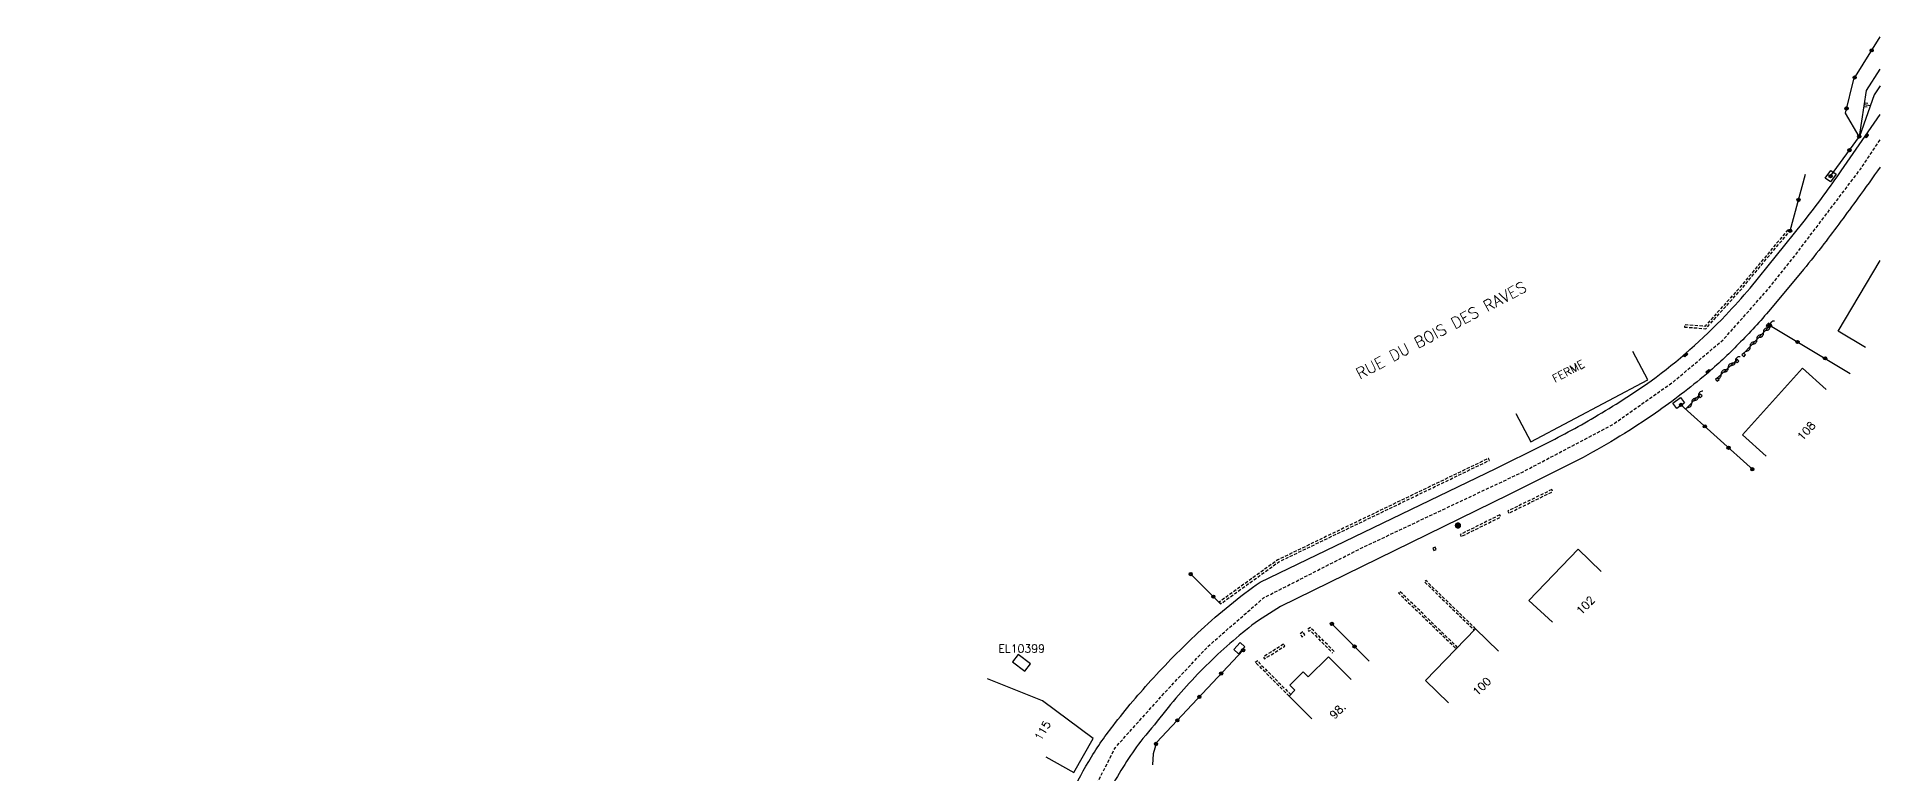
# Model space of a CAD drawing. Header units: millimetres. Extents: x 134000 to 135000, y 131000 to 132000.
# Drawn here: x 134712.1 to 135000, y 131716.8 to 131831.8 of the extents above; entities that cross this region are included whole.
import ezdxf
from ezdxf.enums import TextEntityAlignment as Align

# ---------------------------------------------------------------- set-up
doc = ezdxf.new("R2010")
doc.units = ezdxf.units.MM
doc.linetypes.add('DASHED', pattern=[0.75, 0.5, -0.25])
doc.layers.get('0').update_dxf_attribs({"linetype": 'CONTINUOUS'})
for name, color, linetype in [('W0001', 6, 'DASHED'), ('W0008', 7, 'CONTINUOUS'), ('W0100', 7, 'CONTINUOUS'), ('W0112', 1, 'DASHED'), ('W0211', 2, 'CONTINUOUS'), ('W0310', 3, 'CONTINUOUS'), ('W0322', 7, 'CONTINUOUS'), ('W0330', 7, 'CONTINUOUS'), ('W0400', 7, 'CONTINUOUS'), ('W0984', 7, 'CONTINUOUS'), ('W0989', 7, 'CONTINUOUS'), ('W0991', 7, 'CONTINUOUS'), ('W1471', 7, 'CONTINUOUS'), ('W1473', 7, 'CONTINUOUS')]:
    doc.layers.add(name, color=color, linetype=linetype)
doc.styles.get("Standard").update_dxf_attribs({"font": 'romans.shx', "width": 0.85})

# ---------------------------------------------------------------- blocks, each defined once
blk = doc.blocks.new('t322o')
at = {"color": 0, "linetype": 'Continuous'}
for radius in [0.25, 0.15]:
    blk.add_circle((0, 0), radius, dxfattribs=at)
blk = doc.blocks.new('t310o')
at = {"color": 0, "linetype": 'Continuous'}
for centre, start, end in [((-0.5, 0.38), 216.8699, 323.1304), ((0.5, -0.37), 36.8699, 143.1303)]:
    blk.add_arc(centre, 0.625, start, end, dxfattribs=at)
blk = doc.blocks.new('T1473')
at = {"color": 0, "linetype": 'Continuous', "const_width": 0.5, "flags": 128}
blk.add_lwpolyline([(-0.25, 0, 1), (0.25, 0, 1)], format="xyb", close=True, dxfattribs=at)
blk = doc.blocks.new('T1471')
at = {"color": 0, "linetype": 'Continuous', "flags": 128}
blk.add_lwpolyline([(-0.75, -0.5), (-0.75, 0.5), (0.75, 0.5), (0.75, -0.5), (-0.75, -0.5)], dxfattribs=at)
blk = doc.blocks.new('t330o')
at = {"color": 0, "linetype": 'Continuous'}
for p, q in [((0.25, -0.25), (-0.25, 0.25)), ((-0.25, -0.25), (0.25, 0.25)), ((-0.25, 0.25), (-0.25, -0.25)), ((0.25, 0.25), (-0.25, 0.25)), ((0.25, -0.25), (0.25, 0.25)), ((-0.25, -0.25), (0.25, -0.25)), ((-0.25, -0.25), (-0.25, -0.25))]:
    blk.add_line(p, q, dxfattribs=at)
blk = doc.blocks.new('T400')
for p, q in [((-0.15, 0.3), (0.15, 0.3)), ((-0.15, -0.25), (-0.15, 0.3)), ((-0.15, 0.15), (0.15, 0.15)), ((-0.15, 0), (0.15, 0)), ((0.15, 0.3), (0.15, -0.25)), ((-0.15, -0.15), (0.15, -0.15)), ((-0.15, -0.25), (-0.15, -0.3)), ((-0.15, -0.3), (0.15, -0.3)), ((0.15, -0.3), (0.15, -0.25))]:
    blk.add_line(p, q)
blk = doc.blocks.new('t211o')
at = {"color": 0, "linetype": 'Continuous'}
for p, q in [((-0.29, 0.5), (-0.29, 0)), ((0, 1), (0, 0)), ((0.29, 0.5), (0.29, 0))]:
    blk.add_line(p, q, dxfattribs=at)

msp = doc.modelspace()

# ---------------------------------------------------------------- linework, layer by layer
at = {"layer": 'W0001', "flags": 128}
msp.add_lwpolyline([(134712.05, 131400.2), (134719.98, 131419.35), (134727.62, 131431.74), (134747.01, 131460.98), (134785.75, 131521.07), (134829.84, 131589.17), (134836.49, 131598.87), (134842.78, 131611.08), (134849.01, 131625.05), (134854.02, 131637.96), (134858.94, 131651.54), (134863.37, 131666.47), (134868.67, 131687.86), (134871.59, 131700.63), (134875.77, 131711.47), (134880.53, 131720.79), (134888.23, 131729.34), (134894.99, 131736.57), (134903.69, 131744.17), (134919.01, 131751.97), (134944.01, 131763.76), (134958.14, 131771.19), (134967.64, 131777.88), (134975.57, 131784.57), (134982.52, 131792.42), (134986.74, 131797.7), (134996.91, 131811.12), (135000, 131815.75)], dxfattribs=at)
at = {"layer": 'W0008', "flags": 128}
for points in [[(134873.27, 131712.62, -0.03052), (134876.36, 131718.6, -0.030709), (134880.17, 131724.19, -0.020067), (134886.49, 131731.69, -0.021548), (134893.92, 131739.15, -0.034073), (134903.14, 131746.63), (134939.96, 131764.35), (134947.09, 131767.9, 0.017027), (134955.39, 131772.4, 0.018963), (134964.25, 131778.07, 0.041658), (134975.87, 131788.31, 0.015416), (134979.71, 131792.57), (134987.93, 131802.75, 0.007687), (134991.22, 131807.09, 0.00659), (134993.93, 131810.89), (135000, 131819.67)], [(135000, 131811.47, -0.003936), (134996.51, 131806.59, -0.005822), (134991.21, 131799.46, -0.010957), (134988.01, 131795.45), (134982.85, 131789.26, -0.019832), (134977.89, 131783.83, -0.018604), (134972.86, 131779.11, -0.021947), (134964.89, 131773.03, -0.029059), (134953.59, 131766.11), (134941.97, 131760.25), (134906.32, 131742.82), (134902.87, 131740.65, 0.031094), (134895.17, 131734.03, 0.031071), (134888.36, 131726.52, -0.012304), (134884.83, 131722.19, 0.039997), (134880.03, 131714.81, 0.043349)]]:
    msp.add_lwpolyline(points, format="xyb", dxfattribs=at)
at = {"layer": 'W0100', "flags": 128}
for points in [[(134997.73, 131783.26), (134993.43, 131785.82), (135000, 131796.86)], [(134943.09, 131772.97), (134945.44, 131768.55), (134963.72, 131778.25), (134961.38, 131782.67)], [(134982.22, 131766.3), (134978.5, 131769.65), (134987.85, 131780.05), (134991.58, 131776.72)], [(134948.81, 131740.38), (134945.12, 131743.75), (134952.83, 131751.76), (134956.42, 131748.28)], [(134932.59, 131727.78), (134928.98, 131731.24), (134936.81, 131739.33), (134940.4, 131735.85)], [(134911.2, 131725.28), (134907.67, 131728.82), (134908.59, 131729.74), (134907.8, 131730.53), (134909.88, 131732.59), (134910.66, 131731.81), (134913.84, 131734.95), (134917.36, 131731.43)], [(134869.68, 131719.35), (134874.02, 131716.87), (134877.07, 131722.18), (134869.16, 131728.06), (134860.58, 131731.51)]]:
    msp.add_lwpolyline(points, dxfattribs=at)
msp.add_lwpolyline([(134866.39, 131732.69), (134867.27, 131733.85), (134865.33, 131735.34), (134864.44, 131734.18)], close=True, dxfattribs=at)
at = {"layer": 'W0112', "flags": 128}
for points in [[(134969.42, 131786.48), (134972.77, 131786.22), (134978.19, 131792.25), (134985.93, 131801.52), (134985.66, 131801.75), (134977.93, 131792.48), (134972.62, 131786.58), (134969.44, 131786.83)], [(134896.76, 131743.51), (134896.97, 131743.23), (134906.07, 131749.79), (134938.97, 131765.65), (134938.82, 131765.96), (134905.89, 131750.1)], [(134948.72, 131761.08), (134941.83, 131757.72), (134941.99, 131757.4), (134948.87, 131760.77)], [(134940.59, 131757.13), (134934.4, 131754.06), (134934.55, 131753.75), (134940.75, 131756.81)], [(134906.81, 131736.92), (134903.66, 131734.95), (134903.85, 131734.65), (134907, 131736.62)], [(134909.83, 131738.84), (134909.37, 131738.54), (134909.67, 131738.08), (134910.13, 131738.38)]]:
    msp.add_lwpolyline(points, close=True, dxfattribs=at)
at = {"layer": 'W0112'}
for points in [[(134977.66, 131781.44), (134977.39, 131781.16), (134977.67, 131780.88), (134977.95, 131781.16)], [(134978.7, 131782.4), (134978.42, 131782.11), (134978.71, 131781.83), (134978.99, 131782.12)], [(134974.57, 131778.56), (134974.28, 131778.28), (134974.56, 131778), (134974.84, 131778.27)], [(134971.91, 131776), (134971.62, 131775.73), (134971.89, 131775.44), (134972.18, 131775.71)], [(134930.48, 131752.09), (134930.11, 131751.93), (134930.27, 131751.55), (134930.64, 131751.71)]]:
    msp.add_lwpolyline(points, close=True, dxfattribs=at)
at = {"layer": 'W0112', "flags": 128}
for points in [[(134936.81, 131739.33), (134929.03, 131746.88), (134928.82, 131746.67), (134936.61, 131739.13)], [(134934, 131736.43), (134924.97, 131745.16), (134924.76, 131744.94), (134933.79, 131736.21)], [(134914.7, 131735.79), (134911, 131739.54), (134910.55, 131739.24), (134910.75, 131738.95), (134910.95, 131739.09), (134914.45, 131735.55)], [(134907.67, 131728.82), (134902.38, 131734.12), (134902.8, 131734.38), (134902.98, 131734.08), (134902.94, 131734.06), (134907.92, 131729.07)]]:
    msp.add_lwpolyline(points, dxfattribs=at)
at = {"layer": 'W0211', "flags": 128}
msp.add_lwpolyline([(135000, 131824.16), (134999.06, 131822.77), (134996.76, 131816.24), (134997.87, 131823.41), (135000, 131826.77)], dxfattribs=at)
at = {"layer": 'W0310', "flags": 128}
for points in [[(134982.8, 131786.69), (134978.7, 131782.4)], [(134977.39, 131781.16), (134974.57, 131778.56)], [(134971.62, 131775.73), (134969.57, 131773.62)]]:
    msp.add_lwpolyline(points, dxfattribs=at)
at = {"layer": 'W0322', "flags": 128}
for points in [[(134996.74, 131816.24), (134994.59, 131819.9), (134995.87, 131825.21), (135000, 131831.81)], [(134992.26, 131810.05), (134996.76, 131816.24)], [(134985.93, 131801.52), (134988.35, 131810.35)], [(134982.8, 131786.69), (134995.33, 131779.24)], [(134968.89, 131774.31), (134980.22, 131764.09)], [(134892.3, 131747.88), (134896.97, 131743.23), (134896.97, 131743.23)], [(134914.36, 131740.1), (134920.19, 131734.26)], [(134900.48, 131735.98), (134886.94, 131721.55), (134886.44, 131719.82), (134886.34, 131718.08)]]:
    msp.add_lwpolyline(points, dxfattribs=at)

# ---------------------------------------------------------------- block references
at = {"layer": 'W0211', "rotation": 261.2172269645282}
msp.add_blockref('t211o', (134997.53, 131821.18), dxfattribs=at)
at = {"layer": 'W0310'}
for p, rotation in [((134981.77, 131785.61), 226.3360502901572), ((134982.8, 131786.69), 226.3360502901572), ((134979.7, 131783.44), 226.3360502901572), ((134980.73, 131784.52), 226.3360502901572), ((134975.18, 131779.12), 222.7170160044378), ((134976.28, 131780.14), 222.7170160044378), ((134977.39, 131781.16), 222.7170160044378), ((134970.57, 131774.65), 225.8673705590096), ((134971.62, 131775.73), 225.8673705590096)]:
    msp.add_blockref('t310o', p, dxfattribs=dict(at, rotation=rotation))
at = {"layer": 'W0322'}
for p, rotation in [((134998.68, 131829.7), 57.94885551109151), ((134996.02, 131825.46), 57.94885551109151), ((134994.76, 131820.63), 76.40785460523415), ((134996.74, 131816.24), 120.4767331719281), ((134995.2, 131814.1), 53.92923476829904), ((134992.26, 131810.05), 53.92923476829904), ((134987.25, 131806.34), 74.65701633345662), ((134985.93, 131801.52), 74.65701633345662), ((134982.8, 131786.69), 329.2545387764221), ((134987.1, 131784.14), 329.2545387764221), ((134991.4, 131781.58), 329.2545387764221), ((134968.89, 131774.31), 317.9542047495272), ((134972.61, 131770.96), 317.9542047495272), ((134976.32, 131767.61), 317.9542047495272), ((134980.03, 131764.26), 317.9542047495272), ((134892.3, 131747.88), 315.1129012322114), ((134895.84, 131744.35), 315.1129012322114), ((134914.36, 131740.1), 314.9505946378006), ((134917.9, 131736.56), 314.9505946378006), ((134900.48, 131735.98), 226.836227333009), ((134897.06, 131732.34), 226.836227333009), ((134893.64, 131728.69), 226.836227333009), ((134890.22, 131725.04), 226.836227333009), ((134886.88, 131721.35), 253.8619122482295)]:
    msp.add_blockref('t322o', p, dxfattribs=dict(at, rotation=rotation))
at = {"layer": 'W0330', "rotation": 226.3360502908004}
msp.add_blockref('t330o', (134982.57, 131786.74), dxfattribs=at)
at = {"layer": 'W0400'}
for p, rotation in [((134997.88, 131816.35), 145.3399575835081), ((134969.61, 131782.15), 130.776200896068), ((134973.12, 131779.53), 311.3724396921215)]:
    msp.add_blockref('T400', p, dxfattribs=dict(at, rotation=rotation))
at = {"layer": 'W1471'}
for p, rotation in [((134992.26, 131810.05), 53.92923476887488), ((134968.53, 131774.61), 216.7462863481614), ((134899.89, 131736.29), 226.8362273320568)]:
    msp.add_blockref('T1471', p, dxfattribs=dict(at, rotation=rotation))
at = {"layer": 'W1473', "rotation": 206.3368953488748}
msp.add_blockref('T1473', (134934.05, 131755.47), dxfattribs=at)

# ---------------------------------------------------------------- texts
at = {"layer": 'W0984'}
msp.add_text('FERME', height=1.25, rotation=27.9404, dxfattribs=at).set_placement((134951.3, 131779.58), align=Align.MIDDLE)
msp.add_text('EL10399', height=1.25, dxfattribs=at).set_placement((134865.89, 131736.24), align=Align.MIDDLE)
at = {"layer": 'W0989'}
msp.add_text('RUE DU BOIS DES RAVES', height=1.75, rotation=27.9404, dxfattribs=at).set_placement((134931.43, 131785.99), align=Align.MIDDLE)
at = {"layer": 'W0991'}
for s, rotation, p in [('108', 48.1284, (134988.47, 131770.25)), ('102', 44.9506, (134953.97, 131743)), ('100', 44.9506, (134937.77, 131730.33)), ('98.', 44.9506, (134915.26, 131726.51)), ('115', 60.146, (134869.17, 131723.42))]:
    msp.add_text(s, height=1.25, rotation=rotation, dxfattribs=at).set_placement(p, align=Align.MIDDLE)

doc.saveas('drawing.dxf')
